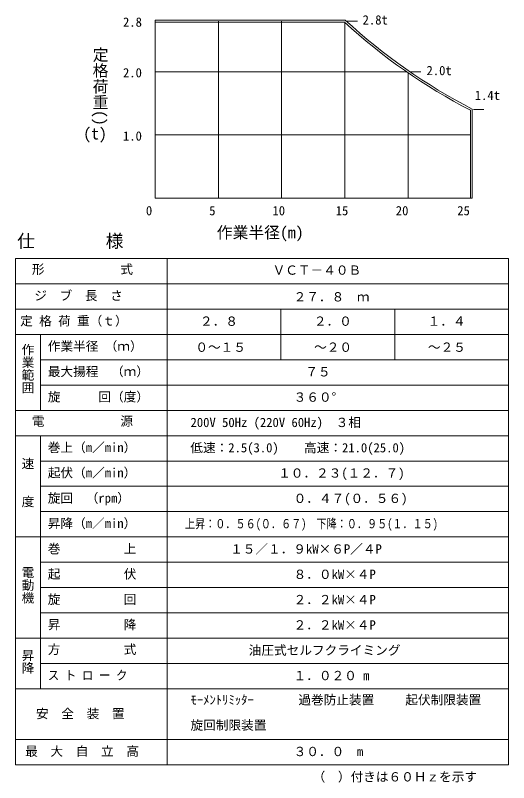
# Model space of a CAD drawing. Units: millimetres, scale not verified. Extents: x -21927 to 21954, y -30883 to 34156.
# Drawn here: x 2454 to 21954, y -30883 to -571 of the extents above; entities that cross this region are included whole.
import ezdxf
from ezdxf.enums import TextEntityAlignment as Align

# ---------------------------------------------------------------- set-up
doc = ezdxf.new("R2010")
doc.units = ezdxf.units.MM
doc.header["$LTSCALE"] = 70
doc.layers.add('0-3_05 寸法', color=7, linetype='Continuous', lineweight=18)
doc.styles.add('@ＭＳ ゴシック', font='')
doc.styles.add('ＭＳ ゴシック', font='')
doc.styles.get('@ＭＳ ゴシック').set_extended_font_data('@MS Gothic')
doc.styles.get('ＭＳ ゴシック').set_extended_font_data('MS Gothic')

msp = doc.modelspace()

# ---------------------------------------------------------------- linework, layer by layer
at = {"layer": '0-3_05 寸法'}
for p, q in [((7979.32, -758.54), (15493.98, -758.54)), ((7979.32, -758.54), (7979.32, -7796.03)), ((7979.32, -833.54), (15464.67, -833.54)), ((10479.32, -796.04), (10479.32, -7796.03)), ((12979.32, -796.04), (12979.32, -7796.03)), ((15479.32, -847.02), (15479.32, -7796.03)), ((15562.65, -796.04), (15979.32, -796.04)), ((7979.32, -2796.04), (17913.44, -2796.04)), ((17979.31, -2841.6), (17979.31, -7796.03)), ((18062.65, -2796.04), (18479.31, -2796.04)), ((20441.81, -4318.87), (20441.81, -7796.03)), ((20516.81, -4273.18), (20516.81, -7796.03)), ((20562.64, -4296.04), (20979.31, -4296.04)), ((7979.32, -5296.04), (20441.81, -5296.04)), ((7979.32, -7796.03), (20516.81, -7796.03)), ((2454.22, -10176.72), (2454.22, -30176.72)), ((2454.22, -10176.72), (21954.22, -10176.72)), ((8454.22, -10176.72), (8454.22, -30176.72)), ((21954.22, -10176.72), (21954.22, -30176.72)), ((2454.22, -11176.72), (21954.22, -11176.72)), ((2454.22, -12176.72), (21954.22, -12176.72)), ((12954.22, -12176.72), (12954.22, -14176.72)), ((17454.22, -12176.72), (17454.22, -14176.72)), ((2454.22, -13176.72), (21954.22, -13176.72)), ((3454.22, -13176.72), (3454.22, -16176.72)), ((3454.22, -14176.72), (21954.22, -14176.72)), ((3454.22, -15176.72), (21954.22, -15176.72)), ((2454.22, -16176.72), (21954.22, -16176.72)), ((2454.22, -17176.72), (21954.22, -17176.72)), ((3454.22, -17176.72), (3454.22, -27176.72)), ((3454.22, -18176.72), (21954.22, -18176.72)), ((3454.22, -19176.72), (21954.22, -19176.72)), ((3454.22, -20176.72), (21954.22, -20176.72)), ((2454.22, -21176.72), (21954.22, -21176.72)), ((3454.22, -22176.72), (21954.22, -22176.72)), ((3454.22, -23176.72), (21954.22, -23176.72)), ((3454.22, -24176.72), (21954.22, -24176.72)), ((2454.22, -25176.72), (21954.22, -25176.72)), ((3454.22, -26176.72), (21954.22, -26176.72)), ((2454.22, -27176.72), (21954.22, -27176.72)), ((2454.22, -29176.72), (21954.22, -29176.72)), ((2454.22, -30176.72), (21954.22, -30176.72))]:
    msp.add_line(p, q, dxfattribs=at)
for radius, start, end in [(22824.73, 227.34867, 242.6467), (22749.73, 227.27498, 242.76159)]:
    msp.add_arc((30929.23, 15953.83), radius, start, end, dxfattribs=at)

# ---------------------------------------------------------------- texts
at = {"layer": '0-3_05 寸法', "style": 'ＭＳ ゴシック'}
for s, height, p in [('2.8t', 366.6, (16180.77, -1043.2)), ('2.8', 366.6, (6709.45, -1130.05)), ('2.0', 366.6, (6709.45, -3130.05)), ('2.0t', 366.6, (18705.87, -3043.2)), ('1.4t', 366.6, (20613.55, -4024.26)), ('(t)', 458.2, (5136.34, -5611.54)), ('1.0', 366.6, (6709.45, -5630.05)), ('0', 366.6, (7616.72, -8579.28)), ('5', 366.6, (10116.72, -8579.28)), ('10', 366.6, (12616.71, -8579.28)), ('15', 366.6, (15116.71, -8579.28)), ('20', 366.6, (17492.88, -8579.28)), ('25', 366.6, (19921.81, -8579.28)), ('作業半径(m)', 458.2, (10415.27, -9515.03)), ('仕\u3000\u3000\u3000\u3000様', 513.2, (2525.91, -9894.04)), ('形\u3000\u3000\u3000\u3000\u3000\u3000式', 366.6, (3105.24, -10894.04)), ('ＶＣＴ－４０Ｂ', 366.6, (12621.81, -10927.97)), ('ジ\u3000ブ\u3000長\u3000さ', 366.6, (3204.21, -11933.88)), ('２７．８\u3000ｍ', 366.6, (13454.22, -11982.87)), ('定 格 荷 重（ｔ）', 366.6, (2644.77, -12933.88)), ('２．８', 366.6, (9754.22, -12944.98)), ('２．０', 366.6, (14254.22, -12944.98)), ('１．４', 366.6, (18754.22, -12944.98)), ('作業半径 （ｍ）', 366.6, (3737.18, -13933.88)), ('０～１５', 366.6, (9571.04, -13972.69)), ('～２０', 366.6, (14263.57, -13972.69)), ('～２５', 366.6, (18763.57, -13972.69)), ('最大揚程\u3000（ｍ）', 366.6, (3737.18, -14933.88)), ('７５', 366.6, (13917.28, -14944.98)), ('旋\u3000\u3000\u3000回（度）', 366.6, (3737.18, -15933.88)), ('３６０°', 366.6, (13454.22, -15944.98)), ('電\u3000\u3000\u3000\u3000\u3000\u3000源', 366.6, (3105.24, -16894.04)), ('200V 50Hz (220V 60Hz)\u3000３相', 366.6, (9378.66, -16944.98)), ('巻上（m／min）', 366.6, (3737.18, -17933.88)), ('低速：2.5(3.0)\u3000\u3000高速：21.0(25.0)', 366.6, (9370.87, -17944.98)), ('起伏（m／min）', 366.6, (3737.18, -18933.88)), ('１０．２３(１２．７)', 366.6, (12840.6, -18944.98)), ('旋回\u3000（rpm）', 366.6, (3737.18, -19933.88)), ('０．４７(０．５６)', 366.6, (13454.22, -19944.98)), ('昇降（m／min）', 366.6, (3737.18, -20933.88)), ('巻\u3000\u3000\u3000\u3000\u3000上', 366.6, (3737.18, -21933.88)), ('１５／１．９kW×６P／４P', 366.6, (10943.19, -21944.98)), ('起\u3000\u3000\u3000\u3000\u3000伏', 366.6, (3737.18, -22933.88)), ('８．０kW×４P', 366.6, (13454.22, -22944.98)), ('旋\u3000\u3000\u3000\u3000\u3000回', 366.6, (3737.18, -23933.88)), ('２．２kW×４P', 366.6, (13454.22, -23944.98)), ('昇\u3000\u3000\u3000\u3000\u3000降', 366.6, (3737.18, -24933.88)), ('２．２kW×４P', 366.6, (13454.22, -24944.98)), ('方\u3000\u3000\u3000\u3000\u3000式', 366.6, (3737.18, -25910.23)), ('油圧式セルフクライミング', 366.6, (11678.66, -25944.7)), ('１．０２０ m', 366.6, (13454.22, -26944.98)), ('ﾓｰﾒﾝﾄﾘﾐｯﾀｰ', 366.6, (9378.66, -27903.49)), ('過巻防止装置', 366.6, (13643.03, -27903.49)), ('起伏制限装置', 366.6, (17870.63, -27903.49)), ('安\u3000全\u3000装\u3000置', 366.6, (3273.08, -28449.07)), ('旋回制限装置', 366.6, (9378.66, -28903.49)), ('最\u3000大\u3000自\u3000立\u3000高', 366.6, (2842.01, -29933.88)), ('３０．０\u3000m', 366.6, (13454.22, -29944.98)), ('（\u3000）付きは６０Ｈｚを示す', 366.6, (14204.22, -30944.98))]:
    msp.add_text(s, height=height, dxfattribs=at).set_placement(p, align=Align.BOTTOM_LEFT)
at = {"layer": '0-3_05 寸法', "style": '@ＭＳ ゴシック'}
for s, height, p in [('定格荷重()', 458.2, (5448.84, -1809.06)), ('作業範囲', 366.6, (2654.35, -13523.2)), ('速\u3000\u3000度', 366.6, (2654.35, -18022.55)), ('電動機', 366.6, (2654.35, -22326.24)), ('昇降', 366.6, (2654.35, -25597.91))]:
    msp.add_text(s, height=height, rotation=270, dxfattribs=at).set_placement(p, align=Align.BOTTOM_LEFT)
at = {"layer": '0-3_05 寸法', "style": 'ＭＳ ゴシック'}
for s, width, p in [('上昇：０．５６(０．６７)\u3000下降：０．９５(１．１５)', 0.8, (9157.49, -20944.98)), ('ス ト ロ ー ク', 0.9, (3737.18, -26933.88))]:
    msp.add_text(s, height=366.6, dxfattribs=dict(at, width=width)).set_placement(p, align=Align.BOTTOM_LEFT)

doc.saveas('drawing.dxf')
